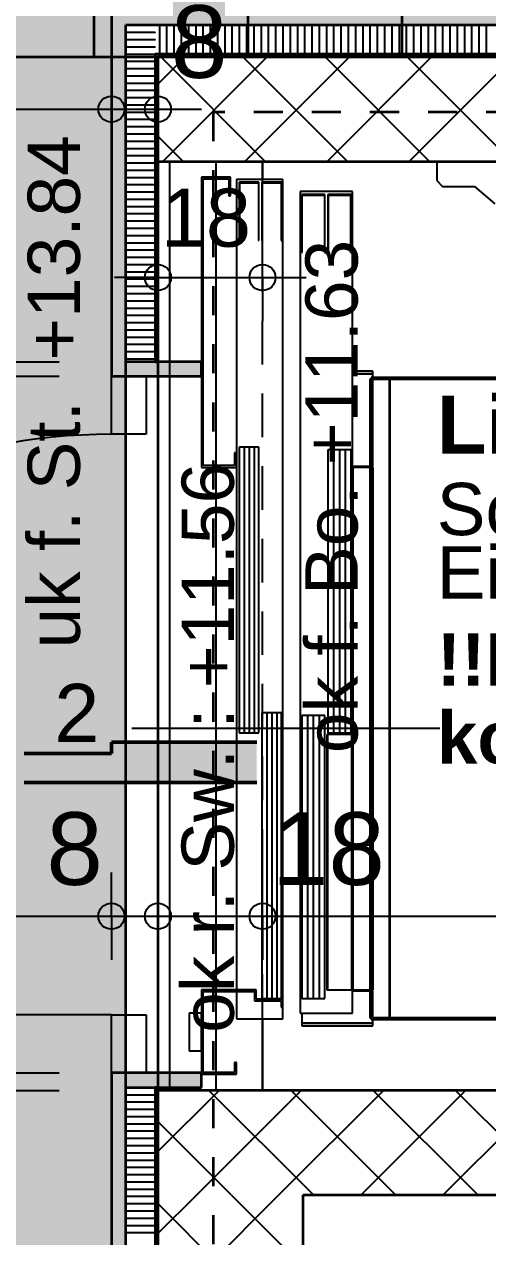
# Model space of a CAD drawing. Header units: centimetres. Extents: x 0.3 to 84.3, y 0.3 to 59.7.
# Drawn here: x 44.68 to 46.275, y 31.11 to 35.286 of the extents above; entities that cross this region are included whole.
import ezdxf

# ---------------------------------------------------------------- set-up
doc = ezdxf.new("R2010")
doc.units = ezdxf.units.CM
for name, pattern in [('AUSGEZOGEN', [0]), ('GESTRICHELT', [0.33, 0.25, -0.08]), ('KURZGESTRICHELT', [0.25, 0.15, -0.1]), ('LINIE_17', [0.05, 0, -0.05]), ('RAND', [44.45, 12.7, -6.35, 12.7, -6.35, 0, -6.35]), ('STRICHPUNKT', [25.4, 12.7, -6.35, 0, -6.35]), ('VERDECKT', [9.525, 6.35, -3.175])]:
    doc.linetypes.add(name, pattern=pattern)
for name, color, linetype, lineweight in [('Aufzuege', 7, 'AUSGEZOGEN', 35), ('Bodenplatte', 7, 'AUSGEZOGEN', 35), ('Decke', 7, 'AUSGEZOGEN', 35), ('Detailmasse', 7, 'AUSGEZOGEN', 25), ('Leichtbauwaende', 7, 'AUSGEZOGEN', 35), ('Oeffnungsrichtung Tuere', 7, 'AUSGEZOGEN', 25), ('Raumbezeichnung', 7, 'AUSGEZOGEN', 35), ('Schnittbegrenzung', 7, 'AUSGEZOGEN', 25), ('Stufen', 7, 'AUSGEZOGEN', 50), ('Sturz', 7, 'GESTRICHELT', 35), ('Text Koten', 7, 'AUSGEZOGEN', 50), ('Text Werkplan Ausfuehrung', 7, 'AUSGEZOGEN', 50), ('Tuerschwelle', 7, 'AUSGEZOGEN', 50), ('Tuerzarge', 7, 'AUSGEZOGEN', 25), ('Wand Beton bewehrt', 7, 'AUSGEZOGEN', 35), ('Werkplan- Ausfuehrungsmasse', 7, 'AUSGEZOGEN', 25)]:
    doc.layers.add(name, color=color, linetype=linetype, lineweight=lineweight)
doc.styles.add('ARIAL', font='ARIAL.TTF')

msp = doc.modelspace()

# ---------------------------------------------------------------- hatches: boundary and pattern name
at = {"layer": 'Decke', "linetype": 'AUSGEZOGEN', "lineweight": 35, "true_color": 0xedf5de}
msp.add_hatch(color=7, dxfattribs=at).paths.add_polyline_path([(41.68, 37.664), (41.68, 28.764), (45.03, 28.764), (45.03, 35.284), (49.27, 35.284), (49.27, 31.484), (51.65, 31.484), (51.65, 37.664)])
at = {"layer": 'Leichtbauwaende', "linetype": 'AUSGEZOGEN', "lineweight": 25}
for points in [[(44.98, 35.334), (44.98, 34.124), (45.03, 34.124), (45.03, 35.334)], [(49.32, 35.334), (45.03, 35.334), (45.03, 35.284), (49.32, 35.284)], [(45.29, 34.124), (44.98, 34.124), (44.98, 34.074), (45.29, 34.074)], [(45.29, 31.674), (44.98, 31.674), (44.98, 31.624), (45.29, 31.624)], [(44.98, 31.624), (44.98, 28.794), (45.03, 28.794), (45.03, 31.624)]]:
    msp.add_hatch(color=8, dxfattribs=at).paths.add_polyline_path(points)
at = {"layer": 'Tuerschwelle', "linetype": 'AUSGEZOGEN', "lineweight": 50, "true_color": 0x575757}
msp.add_hatch(color=251, dxfattribs=at).paths.add_polyline_path([(45.48, 32.814), (44.98, 32.814), (44.98, 32.774), (44.68, 32.774), (44.68, 32.674), (45.48, 32.674)])

# ---------------------------------------------------------------- linework, layer by layer
at = {"layer": 'Aufzuege', "color": 7, "linetype": 'AUSGEZOGEN', "lineweight": 25}
for p, q in [((45.14, 34.814), (48.8, 34.814)), ((45.18, 34.814), (45.18, 31.614)), ((45.34, 34.76), (45.34, 34.814)), ((45.34, 34.76), (45.34, 34.814)), ((45.5, 34.814), (45.5, 34.752)), ((45.5, 34.752), (45.5, 34.814)), ((46.1, 34.814), (46.1, 34.748)), ((45.29, 34.76), (45.29, 33.76)), ((45.39, 34.76), (45.29, 34.76)), ((45.296, 33.766), (45.296, 34.754)), ((45.296, 34.754), (45.384, 34.754)), ((45.34, 33.766), (45.34, 34.754)), ((45.34, 33.766), (45.34, 34.754)), ((45.384, 34.754), (45.384, 34.696)), ((45.39, 34.696), (45.39, 34.76)), ((45.41, 34.752), (45.41, 31.96)), ((45.57, 34.752), (45.41, 34.752)), ((45.57, 31.928), (45.57, 34.752)), ((45.488, 34.742), (45.42, 34.742)), ((45.42, 34.742), (45.42, 34.542)), ((45.422, 34.74), (45.486, 34.74)), ((45.422, 34.542), (45.422, 34.74)), ((45.486, 34.74), (45.486, 34.542)), ((45.488, 34.542), (45.488, 34.742)), ((45.566, 34.742), (45.498, 34.742)), ((45.498, 34.742), (45.498, 34.542)), ((45.5, 34.74), (45.564, 34.74)), ((45.5, 34.542), (45.5, 34.74)), ((45.564, 34.74), (45.564, 34.542)), ((45.566, 34.542), (45.566, 34.742)), ((45.63, 34.71), (45.63, 31.88)), ((45.81, 34.71), (45.63, 34.71)), ((45.81, 33.763), (45.81, 34.71)), ((46.1, 34.748), (46.12, 34.728)), ((46.12, 34.728), (46.23, 34.728)), ((46.23, 34.728), (46.3, 34.668)), ((45.384, 34.696), (45.39, 34.696)), ((45.715, 34.7), (45.635, 34.7)), ((45.635, 34.7), (45.635, 34.5)), ((45.637, 34.698), (45.713, 34.698)), ((45.637, 34.5), (45.637, 34.698)), ((45.713, 34.698), (45.713, 34.5)), ((45.715, 34.5), (45.715, 34.7)), ((45.805, 34.7), (45.725, 34.7)), ((45.725, 34.7), (45.725, 34.5)), ((45.727, 34.698), (45.803, 34.698)), ((45.727, 34.5), (45.727, 34.698)), ((45.803, 34.698), (45.803, 34.5)), ((45.805, 34.5), (45.805, 34.7)), ((45.42, 34.542), (45.422, 34.542)), ((45.486, 34.542), (45.488, 34.542)), ((45.498, 34.542), (45.5, 34.542)), ((45.564, 34.542), (45.566, 34.542)), ((45.635, 34.5), (45.637, 34.5)), ((45.713, 34.5), (45.715, 34.5)), ((45.725, 34.5), (45.727, 34.5)), ((45.803, 34.5), (45.805, 34.5)), ((45.88, 34.092), (45.81, 34.092)), ((45.88, 34.082), (45.88, 34.092)), ((45.88, 34.082), (45.81, 34.082)), ((45.81, 34.082), (45.88, 34.082)), ((45.874, 34.064), (45.87, 34.064)), ((45.87, 34.064), (45.87, 31.864)), ((48.686, 34.07), (45.874, 34.07)), ((45.874, 34.07), (45.874, 34.064)), ((45.874, 34.064), (48.68, 34.064)), ((45.874, 34.064), (45.874, 33.763)), ((45.88, 34.064), (45.874, 34.064)), ((45.88, 34.07), (45.88, 34.082)), ((45.88, 33.763), (45.88, 34.064)), ((45.937, 34.064), (45.88, 34.064)), ((45.937, 31.864), (45.937, 34.064)), ((45.94, 34.064), (45.937, 34.064)), ((45.937, 34.064), (45.937, 31.864)), ((45.94, 31.864), (45.94, 34.064)), ((45.41, 33.81), (45.404, 33.81)), ((45.404, 33.81), (45.404, 33.766)), ((45.41, 33.76), (45.41, 33.81)), ((45.42, 33.8299), (45.42, 32.8451)), ((45.488, 33.8299), (45.42, 33.8299)), ((45.437, 33.83), (45.437, 32.845)), ((45.454, 33.83), (45.454, 32.845)), ((45.471, 33.83), (45.471, 32.845)), ((45.488, 32.8451), (45.488, 33.8299)), ((45.725, 33.8199), (45.725, 32.8451)), ((45.805, 33.8199), (45.725, 33.8199)), ((45.745, 33.82), (45.745, 32.845)), ((45.765, 33.82), (45.765, 32.845)), ((45.785, 33.82), (45.785, 32.845)), ((45.805, 32.8451), (45.805, 33.8199)), ((45.29, 33.76), (45.41, 33.76)), ((45.404, 33.766), (45.296, 33.766)), ((45.34, 31.96), (45.34, 33.76)), ((45.34, 31.96), (45.34, 33.76)), ((45.87, 33.763), (45.807, 33.763)), ((45.807, 33.763), (45.807, 32.84)), ((45.878, 33.76), (45.811, 33.76)), ((45.811, 33.76), (45.811, 31.96)), ((45.874, 33.763), (45.88, 33.763)), ((45.878, 31.96), (45.878, 33.76)), ((45.881, 33.76), (45.878, 33.76)), ((45.878, 33.76), (45.878, 31.96)), ((45.881, 31.96), (45.881, 33.76)), ((45.498, 32.9149), (45.498, 31.9301)), ((45.566, 32.9149), (45.498, 32.9149)), ((45.515, 32.915), (45.515, 31.93)), ((45.532, 32.915), (45.532, 31.93)), ((45.549, 32.915), (45.549, 31.93)), ((45.566, 31.9301), (45.566, 32.9149)), ((45.635, 32.9049), (45.635, 31.9301)), ((45.715, 32.9049), (45.635, 32.9049)), ((45.655, 32.905), (45.655, 31.93)), ((45.675, 32.905), (45.675, 31.93)), ((45.695, 32.905), (45.695, 31.93)), ((45.715, 31.9301), (45.715, 32.9049)), ((46.11, 32.86), (45.05, 32.86)), ((45.42, 32.8451), (45.488, 32.8451)), ((45.724, 32.84), (45.721, 32.84)), ((45.721, 32.84), (45.721, 31.96)), ((45.808, 32.84), (45.724, 32.84)), ((45.724, 32.84), (45.724, 31.96)), ((45.724, 31.96), (45.724, 32.84)), ((45.725, 32.8451), (45.805, 32.8451)), ((45.811, 32.84), (45.808, 32.84)), ((45.808, 32.84), (45.808, 31.96)), ((45.808, 31.96), (45.808, 32.84)), ((45.811, 31.96), (45.811, 32.84)), ((45.29, 31.96), (45.29, 31.67)), ((45.478, 31.96), (45.29, 31.96)), ((45.296, 31.676), (45.296, 31.954)), ((45.296, 31.954), (45.472, 31.954)), ((45.34, 31.676), (45.34, 31.954)), ((45.34, 31.676), (45.34, 31.954)), ((45.41, 31.954), (45.41, 31.86)), ((45.472, 31.954), (45.472, 31.922)), ((45.478, 31.928), (45.478, 31.96)), ((45.721, 31.96), (45.724, 31.96)), ((45.724, 31.96), (45.808, 31.96)), ((45.807, 31.96), (45.807, 31.957)), ((45.807, 31.957), (45.87, 31.957)), ((45.808, 31.96), (45.811, 31.96)), ((45.81, 31.88), (45.81, 31.957)), ((45.811, 31.96), (45.878, 31.96)), ((45.88, 31.957), (45.874, 31.957)), ((45.874, 31.957), (45.874, 31.858)), ((45.878, 31.96), (45.881, 31.96)), ((45.88, 31.864), (45.88, 31.957)), ((45.472, 31.922), (45.564, 31.922)), ((45.57, 31.928), (45.478, 31.928)), ((45.498, 31.9301), (45.566, 31.9301)), ((45.564, 31.922), (45.564, 31.9)), ((45.57, 31.9), (45.57, 31.928)), ((45.635, 31.9301), (45.715, 31.9301)), ((45.248, 31.88), (45.248, 31.75)), ((45.29, 31.88), (45.248, 31.88)), ((45.29, 31.75), (45.29, 31.88)), ((45.564, 31.9), (45.57, 31.9)), ((45.57, 31.86), (45.57, 31.9)), ((45.63, 31.88), (45.81, 31.88)), ((45.636, 31.88), (45.636, 31.846)), ((45.41, 31.86), (45.57, 31.86)), ((45.5, 31.86), (45.5, 31.614)), ((45.5, 31.614), (45.5, 31.86)), ((45.636, 31.846), (45.88, 31.846)), ((45.636, 31.846), (45.636, 31.836)), ((45.88, 31.846), (45.636, 31.846)), ((45.636, 31.836), (45.88, 31.836)), ((45.87, 31.864), (45.874, 31.864)), ((45.874, 31.858), (48.686, 31.858)), ((48.68, 31.864), (45.88, 31.864)), ((45.88, 31.864), (45.937, 31.864)), ((45.88, 31.846), (45.88, 31.858)), ((45.88, 31.836), (45.88, 31.846)), ((45.937, 31.864), (45.94, 31.864)), ((45.248, 31.75), (45.29, 31.75)), ((45.41, 31.71), (45.404, 31.71)), ((45.404, 31.71), (45.404, 31.676)), ((45.41, 31.67), (45.41, 31.71)), ((45.29, 31.67), (45.41, 31.67)), ((45.404, 31.676), (45.296, 31.676)), ((45.34, 31.614), (45.34, 31.67)), ((45.34, 31.614), (45.34, 31.67)), ((48.8, 31.614), (45.14, 31.614))]:
    msp.add_line(p, q, dxfattribs=at)
at = {"layer": 'Bodenplatte', "color": 92, "linetype": 'VERDECKT', "lineweight": 35, "true_color": 0x00c600}
msp.add_line((44.39, 35.174), (49.16, 35.174), dxfattribs=at)
at = {"layer": 'Decke', "color": 92, "linetype": 'RAND', "lineweight": 35, "true_color": 0x00c600}
for p, q in [((45.03, 28.764), (45.03, 35.284)), ((45.03, 35.284), (49.27, 35.284))]:
    msp.add_line(p, q, dxfattribs=at)
at = {"layer": 'Decke', "color": 92, "linetype": 'LINIE_17', "lineweight": 35, "true_color": 0x00c600}
for p, q in [((48.97, 34.984), (45.33, 34.984)), ((45.33, 34.984), (45.33, 28.464))]:
    msp.add_line(p, q, dxfattribs=at)
at = {"layer": 'Detailmasse', "color": 240, "linetype": 'AUSGEZOGEN', "lineweight": 25}
for p, q in [((45.14, 34.414), (45.14, 34.564)), ((45.5, 34.414), (45.5, 34.564)), ((45.14, 34.414), (44.99, 34.414)), ((45.14, 34.414), (45.14, 34.264)), ((45.14, 34.414), (45.5, 34.414)), ((45.5, 34.414), (45.5, 34.264)), ((45.5, 34.414), (45.65, 34.414))]:
    msp.add_line(p, q, dxfattribs=at)
for centre in [(45.14, 34.414), (45.5, 34.414)]:
    msp.add_circle(centre, 0.045, dxfattribs=at)
at = {"layer": 'Leichtbauwaende', "color": 7, "linetype": 'AUSGEZOGEN', "lineweight": 35}
for p, q in [((44.98, 35.334), (44.98, 34.124)), ((45.03, 34.124), (45.03, 35.284)), ((45.03, 35.284), (45.13, 35.284)), ((45.13, 35.284), (49.27, 35.284)), ((45.13, 35.184), (45.13, 34.124)), ((45.14, 35.184), (45.13, 35.184)), ((49.17, 35.184), (45.14, 35.184)), ((45.14, 34.814), (45.14, 35.174)), ((45.14, 35.174), (49.16, 35.174)), ((45.14, 34.124), (45.14, 34.814)), ((44.98, 34.124), (44.98, 34.074)), ((45.13, 34.124), (45.03, 34.124)), ((45.14, 34.124), (45.13, 34.124)), ((45.13, 34.124), (45.14, 34.124)), ((45.29, 34.124), (45.14, 34.124)), ((45.29, 34.074), (45.29, 34.124)), ((44.98, 34.074), (45.29, 34.074)), ((45.29, 31.674), (44.98, 31.674)), ((44.98, 31.674), (44.98, 31.624)), ((45.29, 31.624), (45.29, 31.674)), ((44.98, 31.624), (44.98, 28.794)), ((45.03, 31.624), (45.13, 31.624)), ((45.03, 28.794), (45.03, 31.624)), ((45.13, 31.624), (45.14, 31.624)), ((45.13, 31.624), (45.13, 28.794)), ((45.14, 31.624), (45.13, 31.624)), ((45.14, 31.624), (45.29, 31.624)), ((45.14, 31.614), (45.14, 31.624)), ((45.14, 31.254), (45.14, 31.614)), ((45.14, 28.794), (45.14, 31.254))]:
    msp.add_line(p, q, dxfattribs=at)
at = {"layer": 'Leichtbauwaende', "color": 7, "linetype": 'AUSGEZOGEN', "lineweight": 25}
for p, q in [((45.03, 35.284), (45.03, 34.124)), ((45.13, 35.284), (45.03, 35.284)), ((49.27, 35.284), (45.13, 35.284)), ((45.145, 35.284), (45.145, 35.184)), ((45.17, 35.284), (45.17, 35.184)), ((45.17, 35.284), (45.17, 35.184)), ((45.195, 35.284), (45.195, 35.184)), ((45.22, 35.284), (45.22, 35.184)), ((45.245, 35.284), (45.245, 35.184)), ((45.27, 35.284), (45.27, 35.184)), ((45.27, 35.284), (45.27, 35.184)), ((45.295, 35.284), (45.295, 35.184)), ((45.32, 35.284), (45.32, 35.184)), ((45.345, 35.284), (45.345, 35.184)), ((45.37, 35.284), (45.37, 35.184)), ((45.37, 35.284), (45.37, 35.184)), ((45.395, 35.284), (45.395, 35.184)), ((45.42, 35.284), (45.42, 35.184)), ((45.445, 35.284), (45.445, 35.184)), ((45.47, 35.284), (45.47, 35.184)), ((45.47, 35.284), (45.47, 35.184)), ((45.495, 35.284), (45.495, 35.184)), ((45.52, 35.284), (45.52, 35.184)), ((45.545, 35.284), (45.545, 35.184)), ((45.57, 35.284), (45.57, 35.184)), ((45.57, 35.284), (45.57, 35.184)), ((45.595, 35.284), (45.595, 35.184)), ((45.62, 35.284), (45.62, 35.184)), ((45.645, 35.284), (45.645, 35.184)), ((45.67, 35.284), (45.67, 35.184)), ((45.67, 35.284), (45.67, 35.184)), ((45.695, 35.284), (45.695, 35.184)), ((45.72, 35.284), (45.72, 35.184)), ((45.745, 35.284), (45.745, 35.184)), ((45.77, 35.284), (45.77, 35.184)), ((45.77, 35.284), (45.77, 35.184)), ((45.795, 35.284), (45.795, 35.184)), ((45.82, 35.284), (45.82, 35.184)), ((45.845, 35.284), (45.845, 35.184)), ((45.87, 35.284), (45.87, 35.184)), ((45.87, 35.284), (45.87, 35.184)), ((45.895, 35.284), (45.895, 35.184)), ((45.92, 35.284), (45.92, 35.184)), ((45.945, 35.284), (45.945, 35.184)), ((45.97, 35.284), (45.97, 35.184)), ((45.97, 35.284), (45.97, 35.184)), ((45.995, 35.284), (45.995, 35.184)), ((46.02, 35.284), (46.02, 35.184)), ((46.045, 35.284), (46.045, 35.184)), ((46.07, 35.284), (46.07, 35.184)), ((46.07, 35.284), (46.07, 35.184)), ((46.095, 35.284), (46.095, 35.184)), ((46.12, 35.284), (46.12, 35.184)), ((45.13, 34.124), (45.13, 35.184)), ((45.13, 35.184), (45.14, 35.184)), ((45.14, 35.184), (49.17, 35.184)), ((45.03, 34.709), (45.13, 34.709)), ((45.03, 34.684), (45.13, 34.684)), ((45.03, 34.684), (45.13, 34.684)), ((45.03, 34.124), (45.13, 34.124)), ((45.03, 31.624), (45.03, 28.794)), ((45.13, 31.624), (45.03, 31.624)), ((45.13, 28.794), (45.13, 31.624))]:
    msp.add_line(p, q, dxfattribs=at)
for points in [[(45.03, 35.284), (45.13, 35.284), (45.13, 35.284), (45.13, 35.284)], [(45.03, 35.259), (45.13, 35.259), (45.13, 35.259)], [(46.145, 35.284), (46.145, 35.284), (46.145, 35.184)], [(46.17, 35.284), (46.17, 35.284), (46.17, 35.184)], [(46.17, 35.284), (46.17, 35.284), (46.17, 35.184)], [(46.195, 35.284), (46.195, 35.284), (46.195, 35.184)], [(46.22, 35.284), (46.22, 35.284), (46.22, 35.184)], [(46.245, 35.284), (46.245, 35.284), (46.245, 35.184)], [(46.27, 35.284), (46.27, 35.284), (46.27, 35.184)], [(46.27, 35.284), (46.27, 35.284), (46.27, 35.184)], [(45.03, 35.234), (45.13, 35.234), (45.13, 35.234)], [(45.03, 35.209), (45.13, 35.209), (45.13, 35.209)], [(45.03, 35.184), (45.13, 35.184), (45.13, 35.184)], [(45.03, 35.184), (45.13, 35.184), (45.13, 35.184)], [(45.03, 35.159), (45.13, 35.159), (45.13, 35.159)], [(45.03, 35.134), (45.13, 35.134), (45.13, 35.134)], [(45.03, 35.109), (45.13, 35.109), (45.13, 35.109)], [(45.03, 35.084), (45.13, 35.084), (45.13, 35.084)], [(45.03, 35.084), (45.13, 35.084), (45.13, 35.084)], [(45.03, 35.059), (45.13, 35.059), (45.13, 35.059)], [(45.03, 35.034), (45.13, 35.034), (45.13, 35.034)], [(45.03, 35.009), (45.13, 35.009), (45.13, 35.009)], [(45.03, 34.984), (45.13, 34.984), (45.13, 34.984)], [(45.03, 34.984), (45.13, 34.984), (45.13, 34.984)], [(45.03, 34.959), (45.03, 34.959), (45.13, 34.959), (45.13, 34.959)], [(45.03, 34.934), (45.03, 34.934), (45.13, 34.934), (45.13, 34.934)], [(45.03, 34.909), (45.03, 34.909), (45.13, 34.909), (45.13, 34.909)], [(45.03, 34.884), (45.03, 34.884), (45.13, 34.884), (45.13, 34.884)], [(45.03, 34.884), (45.03, 34.884), (45.13, 34.884), (45.13, 34.884)], [(45.03, 34.859), (45.03, 34.859), (45.13, 34.859), (45.13, 34.859)], [(45.03, 34.834), (45.03, 34.834), (45.13, 34.834), (45.13, 34.834)], [(45.03, 34.809), (45.03, 34.809), (45.13, 34.809), (45.13, 34.809)], [(45.03, 34.784), (45.03, 34.784), (45.13, 34.784), (45.13, 34.784)], [(45.03, 34.784), (45.03, 34.784), (45.13, 34.784), (45.13, 34.784)], [(45.03, 34.759), (45.03, 34.759), (45.13, 34.759), (45.13, 34.759)], [(45.03, 34.734), (45.03, 34.734), (45.13, 34.734), (45.13, 34.734)], [(45.03, 34.659), (45.03, 34.659), (45.13, 34.659), (45.13, 34.659)], [(45.03, 34.634), (45.03, 34.634), (45.13, 34.634), (45.13, 34.634)], [(45.03, 34.609), (45.03, 34.609), (45.13, 34.609), (45.13, 34.609)], [(45.03, 34.584), (45.03, 34.584), (45.13, 34.584), (45.13, 34.584)], [(45.03, 34.584), (45.03, 34.584), (45.13, 34.584), (45.13, 34.584)], [(45.03, 34.559), (45.03, 34.559), (45.13, 34.559), (45.13, 34.559)], [(45.03, 34.534), (45.03, 34.534), (45.13, 34.534), (45.13, 34.534)], [(45.03, 34.509), (45.03, 34.509), (45.13, 34.509), (45.13, 34.509)], [(45.03, 34.484), (45.03, 34.484), (45.13, 34.484), (45.13, 34.484)], [(45.03, 34.484), (45.03, 34.484), (45.13, 34.484), (45.13, 34.484)], [(45.03, 34.459), (45.03, 34.459), (45.13, 34.459), (45.13, 34.459)], [(45.03, 34.434), (45.03, 34.434), (45.13, 34.434), (45.13, 34.434)], [(45.03, 34.409), (45.03, 34.409), (45.13, 34.409)], [(45.03, 34.384), (45.03, 34.384), (45.13, 34.384)], [(45.03, 34.384), (45.03, 34.384), (45.13, 34.384)], [(45.03, 34.359), (45.03, 34.359), (45.13, 34.359)], [(45.03, 34.334), (45.03, 34.334), (45.13, 34.334)], [(45.03, 34.309), (45.03, 34.309), (45.13, 34.309)], [(45.03, 34.284), (45.03, 34.284), (45.13, 34.284)], [(45.03, 34.284), (45.03, 34.284), (45.13, 34.284)], [(45.03, 34.259), (45.03, 34.259), (45.13, 34.259)], [(45.03, 34.234), (45.03, 34.234), (45.13, 34.234)], [(45.03, 34.209), (45.03, 34.209), (45.13, 34.209)], [(45.03, 34.184), (45.03, 34.184), (45.13, 34.184)], [(45.03, 34.184), (45.03, 34.184), (45.13, 34.184)], [(45.03, 34.159), (45.03, 34.159), (45.13, 34.159)], [(45.03, 34.134), (45.03, 34.134), (45.13, 34.134)], [(45.03, 31.624), (45.13, 31.624), (45.13, 31.624), (45.13, 31.624)], [(45.03, 31.599), (45.13, 31.599), (45.13, 31.599)], [(45.03, 31.574), (45.13, 31.574), (45.13, 31.574)], [(45.03, 31.549), (45.13, 31.549), (45.13, 31.549)], [(45.03, 31.524), (45.13, 31.524), (45.13, 31.524)], [(45.03, 31.524), (45.13, 31.524), (45.13, 31.524)], [(45.03, 31.499), (45.13, 31.499), (45.13, 31.499)], [(45.03, 31.474), (45.13, 31.474), (45.13, 31.474)], [(45.03, 31.449), (45.13, 31.449), (45.13, 31.449)], [(45.03, 31.424), (45.13, 31.424), (45.13, 31.424)], [(45.03, 31.424), (45.13, 31.424), (45.13, 31.424)], [(45.03, 31.399), (45.13, 31.399), (45.13, 31.399)], [(45.03, 31.374), (45.13, 31.374), (45.13, 31.374)], [(45.03, 31.349), (45.13, 31.349), (45.13, 31.349)], [(45.03, 31.324), (45.13, 31.324), (45.13, 31.324)], [(45.03, 31.324), (45.13, 31.324), (45.13, 31.324)], [(45.03, 31.299), (45.13, 31.299), (45.13, 31.299)], [(45.03, 31.274), (45.13, 31.274), (45.13, 31.274)], [(45.03, 31.249), (45.13, 31.249), (45.13, 31.249)], [(45.03, 31.224), (45.13, 31.224), (45.13, 31.224)], [(45.03, 31.224), (45.13, 31.224), (45.13, 31.224)], [(45.03, 31.199), (45.13, 31.199), (45.13, 31.199)], [(45.03, 31.174), (45.13, 31.174), (45.13, 31.174)], [(45.03, 31.149), (45.13, 31.149), (45.13, 31.149)], [(45.03, 31.124), (45.13, 31.124), (45.13, 31.124)], [(45.03, 31.124), (45.13, 31.124), (45.13, 31.124)]]:
    msp.add_lwpolyline(points, dxfattribs=at)
at = {"layer": 'Oeffnungsrichtung Tuere', "color": 7, "linetype": 'AUSGEZOGEN', "lineweight": 25}
msp.add_line((44.98, 31.874), (42.98, 31.874), dxfattribs=at)
msp.add_arc((44.98, 31.874), 2, 90, 180, dxfattribs=at)
at = {"layer": 'Schnittbegrenzung', "color": 14, "linetype": 'STRICHPUNKT', "lineweight": 50, "true_color": 0xb20000}
msp.add_line((21.7, 34.494), (72.516, 34.494), dxfattribs=at)
at = {"layer": 'Stufen', "color": 7, "linetype": 'AUSGEZOGEN', "lineweight": 35}
msp.add_line((44.92, 35.174), (44.92, 37.634), dxfattribs=at)
at = {"layer": 'Stufen', "color": 7, "linetype": 'VERDECKT', "lineweight": 35}
for p, q in [((45.45, 35.334), (45.45, 35.174)), ((45.98, 35.334), (45.98, 35.174)), ((44.92, 35.174), (45.14, 35.174))]:
    msp.add_line(p, q, dxfattribs=at)
at = {"layer": 'Sturz', "color": 7, "linetype": 'RAND', "lineweight": 35}
msp.add_line((45.14, 34.814), (45.14, 31.614), dxfattribs=at)
at = {"layer": 'Tuerschwelle', "color": 240, "linetype": 'KURZGESTRICHELT', "lineweight": 25}
for p, q in [((45.14, 34.814), (45.14, 31.614)), ((45.5, 31.614), (45.5, 34.814))]:
    msp.add_line(p, q, dxfattribs=at)
at = {"layer": 'Tuerschwelle', "color": 7, "linetype": 'AUSGEZOGEN', "lineweight": 50}
for p, q in [((44.98, 32.774), (44.98, 32.814)), ((44.98, 32.814), (45.48, 32.814)), ((44.68, 32.774), (44.98, 32.774)), ((45.48, 32.674), (44.68, 32.674))]:
    msp.add_line(p, q, dxfattribs=at)
at = {"layer": 'Tuerzarge', "color": 7, "linetype": 'AUSGEZOGEN', "lineweight": 25}
for p, q in [((44.98, 34.074), (45.1, 34.074)), ((44.98, 33.874), (44.98, 34.074)), ((45.1, 34.074), (45.1, 33.874)), ((45.1, 33.874), (44.98, 33.874)), ((44.98, 31.874), (45.1, 31.874)), ((44.98, 31.674), (44.98, 31.874)), ((45.1, 31.874), (45.1, 31.674)), ((45.1, 31.674), (44.98, 31.674))]:
    msp.add_line(p, q, dxfattribs=at)
at = {"layer": 'Wand Beton bewehrt', "color": 7, "linetype": 'AUSGEZOGEN', "lineweight": 35}
for p, q in [((49.16, 35.174), (45.14, 35.174)), ((45.14, 35.174), (45.14, 34.814)), ((45.14, 34.814), (48.8, 34.814)), ((48.8, 31.614), (45.14, 31.614)), ((45.14, 31.614), (45.14, 31.254)), ((45.14, 31.254), (45.14, 28.794)), ((45.64, 28.794), (45.64, 31.254)), ((45.64, 31.254), (48.66, 31.254))]:
    msp.add_line(p, q, dxfattribs=at)
at = {"layer": 'Wand Beton bewehrt', "color": 7, "linetype": 'AUSGEZOGEN', "lineweight": 25}
for p, q in [((45.14, 35.0802), (45.2338, 35.174)), ((45.5096, 34.814), (45.1496, 35.174)), ((45.1566, 34.814), (45.5166, 35.174)), ((45.7924, 34.814), (45.4324, 35.174)), ((45.4395, 34.814), (45.7995, 35.174)), ((46.0753, 34.814), (45.7153, 35.174)), ((45.7223, 34.814), (46.0823, 35.174)), ((46.3581, 34.814), (45.9981, 35.174)), ((46.0052, 34.814), (46.3652, 35.174)), ((45.2268, 34.814), (45.14, 34.9008)), ((45.14, 31.4032), (45.3508, 31.614)), ((45.2736, 31.254), (45.6336, 31.614)), ((45.6755, 31.254), (45.3155, 31.614)), ((45.5564, 31.254), (45.9164, 31.614)), ((45.9583, 31.254), (45.5983, 31.614)), ((45.8393, 31.254), (46.1993, 31.614)), ((46.2412, 31.254), (45.8812, 31.614)), ((46.1221, 31.254), (46.4821, 31.614)), ((46.524, 31.254), (46.164, 31.614)), ((45.3926, 31.254), (45.14, 31.5066)), ((45.14, 30.8376), (45.5564, 31.254)), ((45.14, 31.1204), (45.2736, 31.254)), ((45.3926, 31.254), (45.64, 31.0066)), ((45.14, 31.2238), (45.64, 30.7238))]:
    msp.add_line(p, q, dxfattribs=at)
at = {"layer": 'Werkplan- Ausfuehrungsmasse', "color": 7, "linetype": 'AUSGEZOGEN', "lineweight": 25}
for p, q in [((44.98, 34.994), (44.98, 35.144)), ((45.14, 34.994), (45.14, 35.144)), ((38.57, 34.994), (44.98, 34.994)), ((44.98, 34.994), (44.98, 34.844)), ((44.98, 34.994), (44.98, 34.994)), ((44.98, 34.994), (45.14, 34.994)), ((45.14, 34.994), (45.14, 34.844)), ((45.14, 34.994), (45.14, 34.994)), ((45.14, 34.994), (45.29, 34.994)), ((44.98, 32.214), (44.98, 32.364)), ((45.14, 32.214), (45.14, 32.364)), ((45.5, 32.214), (45.5, 32.364)), ((38.59, 32.214), (44.98, 32.214)), ((44.98, 32.214), (44.98, 32.064)), ((44.98, 32.214), (44.98, 32.214)), ((44.98, 32.214), (45.14, 32.214)), ((45.14, 32.214), (45.14, 32.064)), ((45.14, 32.214), (45.14, 32.214)), ((45.14, 32.214), (45.5, 32.214)), ((45.5, 32.214), (45.5, 32.064)), ((45.5, 32.214), (45.5, 32.214)), ((45.5, 32.214), (48.8, 32.214))]:
    msp.add_line(p, q, dxfattribs=at)
for points in [[(44.28, 34.124), (44.5689, 34.124), (44.5689, 34.124), (44.8, 34.124)], [(44.28, 34.074), (44.5682, 34.074), (44.5682, 34.074), (44.8, 34.074)], [(44.28, 31.674), (44.5323, 31.674), (44.5323, 31.674), (44.6589, 31.674), (44.6589, 31.674), (44.8, 31.674)], [(44.28, 31.614), (44.5314, 31.614), (44.5314, 31.614), (44.6576, 31.614), (44.6576, 31.614), (44.8, 31.614)]]:
    msp.add_lwpolyline(points, dxfattribs=at)
for centre in [(44.98, 34.994), (45.14, 34.994), (44.98, 32.214), (45.14, 32.214), (45.5, 32.214)]:
    msp.add_circle(centre, 0.045, dxfattribs=at)

# ---------------------------------------------------------------- texts
at = {"layer": 'Detailmasse', "color": 240, "linetype": 'AUSGEZOGEN', "lineweight": 35, "insert": (45.1498, 34.5174), "char_height": 0.2, "width": 0.1, "attachment_point": 7, "style": 'ARIAL'}
msp.add_mtext('18', dxfattribs=at)
at = {"layer": 'Raumbezeichnung', "color": 7, "linetype": 'AUSGEZOGEN', "lineweight": 35, "insert": (46.1, 33.804), "char_height": 0.2, "width": 0.1, "attachment_point": 7, "style": 'ARIAL'}
msp.add_mtext('\\fArial|i0|b1|c0|p0;Lift\\~Haus\\~1', dxfattribs=at)
at = {"layer": 'Text Koten', "color": 7, "linetype": 'AUSGEZOGEN', "lineweight": 35, "char_height": 0.18, "width": 0.09, "attachment_point": 7, "rotation": 90, "style": 'ARIAL'}
for s, insert in [('uk\\~f.\\~St.\\~\\~+13.84', (44.874, 33.136)), ('ok\\~f.\\~Bo.\\~+11.63', (45.8303, 32.7757))]:
    msp.add_mtext(s, dxfattribs=dict(at, insert=insert))
at = {"layer": 'Text Werkplan Ausfuehrung', "color": 240, "linetype": 'AUSGEZOGEN', "lineweight": 35, "insert": (45.404, 31.812), "char_height": 0.18, "width": 0.09, "attachment_point": 7, "rotation": 90, "style": 'ARIAL'}
msp.add_mtext('ok\\~r.\\~Sw.\\~:\\~+11.56', dxfattribs=at)
at = {"layer": 'Text Werkplan Ausfuehrung', "color": 7, "linetype": 'AUSGEZOGEN', "lineweight": 35, "char_height": 0.18, "width": 0.09, "attachment_point": 7, "style": 'ARIAL'}
for s, insert in [('Schindler\\~3300', (46.1, 33.524)), ('Einlagen\\~gem.\\~Liftplan', (46.1, 33.254))]:
    msp.add_mtext(s, dxfattribs=dict(at, insert=insert))
at = {"layer": 'Text Werkplan Ausfuehrung', "color": 240, "linetype": 'AUSGEZOGEN', "lineweight": 35, "char_height": 0.18, "width": 0.09, "attachment_point": 7, "style": 'ARIAL'}
for s, insert in [('\\fArial|i0|b1|c0|p0;!!Körperschallent-', (46.1, 32.954)), ('\\fArial|i0|b1|c0|p0;koppelung!!', (46.1, 32.684))]:
    msp.add_mtext(s, dxfattribs=dict(at, insert=insert))
at = {"layer": 'Tuerschwelle', "color": 7, "linetype": 'AUSGEZOGEN', "lineweight": 35, "insert": (44.7833, 32.814), "char_height": 0.2, "width": 0.1, "attachment_point": 7, "style": 'ARIAL'}
msp.add_mtext('2', dxfattribs=at)
at = {"layer": 'Werkplan- Ausfuehrungsmasse', "color": 7, "linetype": 'AUSGEZOGEN', "lineweight": 50, "char_height": 0.25, "width": 0.125, "attachment_point": 7, "style": 'ARIAL'}
for s, insert in [('8', (45.185, 35.0983)), ('8', (44.7561, 32.3183)), ('18', (45.5329, 32.3183))]:
    msp.add_mtext(s, dxfattribs=dict(at, insert=insert))

doc.saveas('drawing.dxf')
